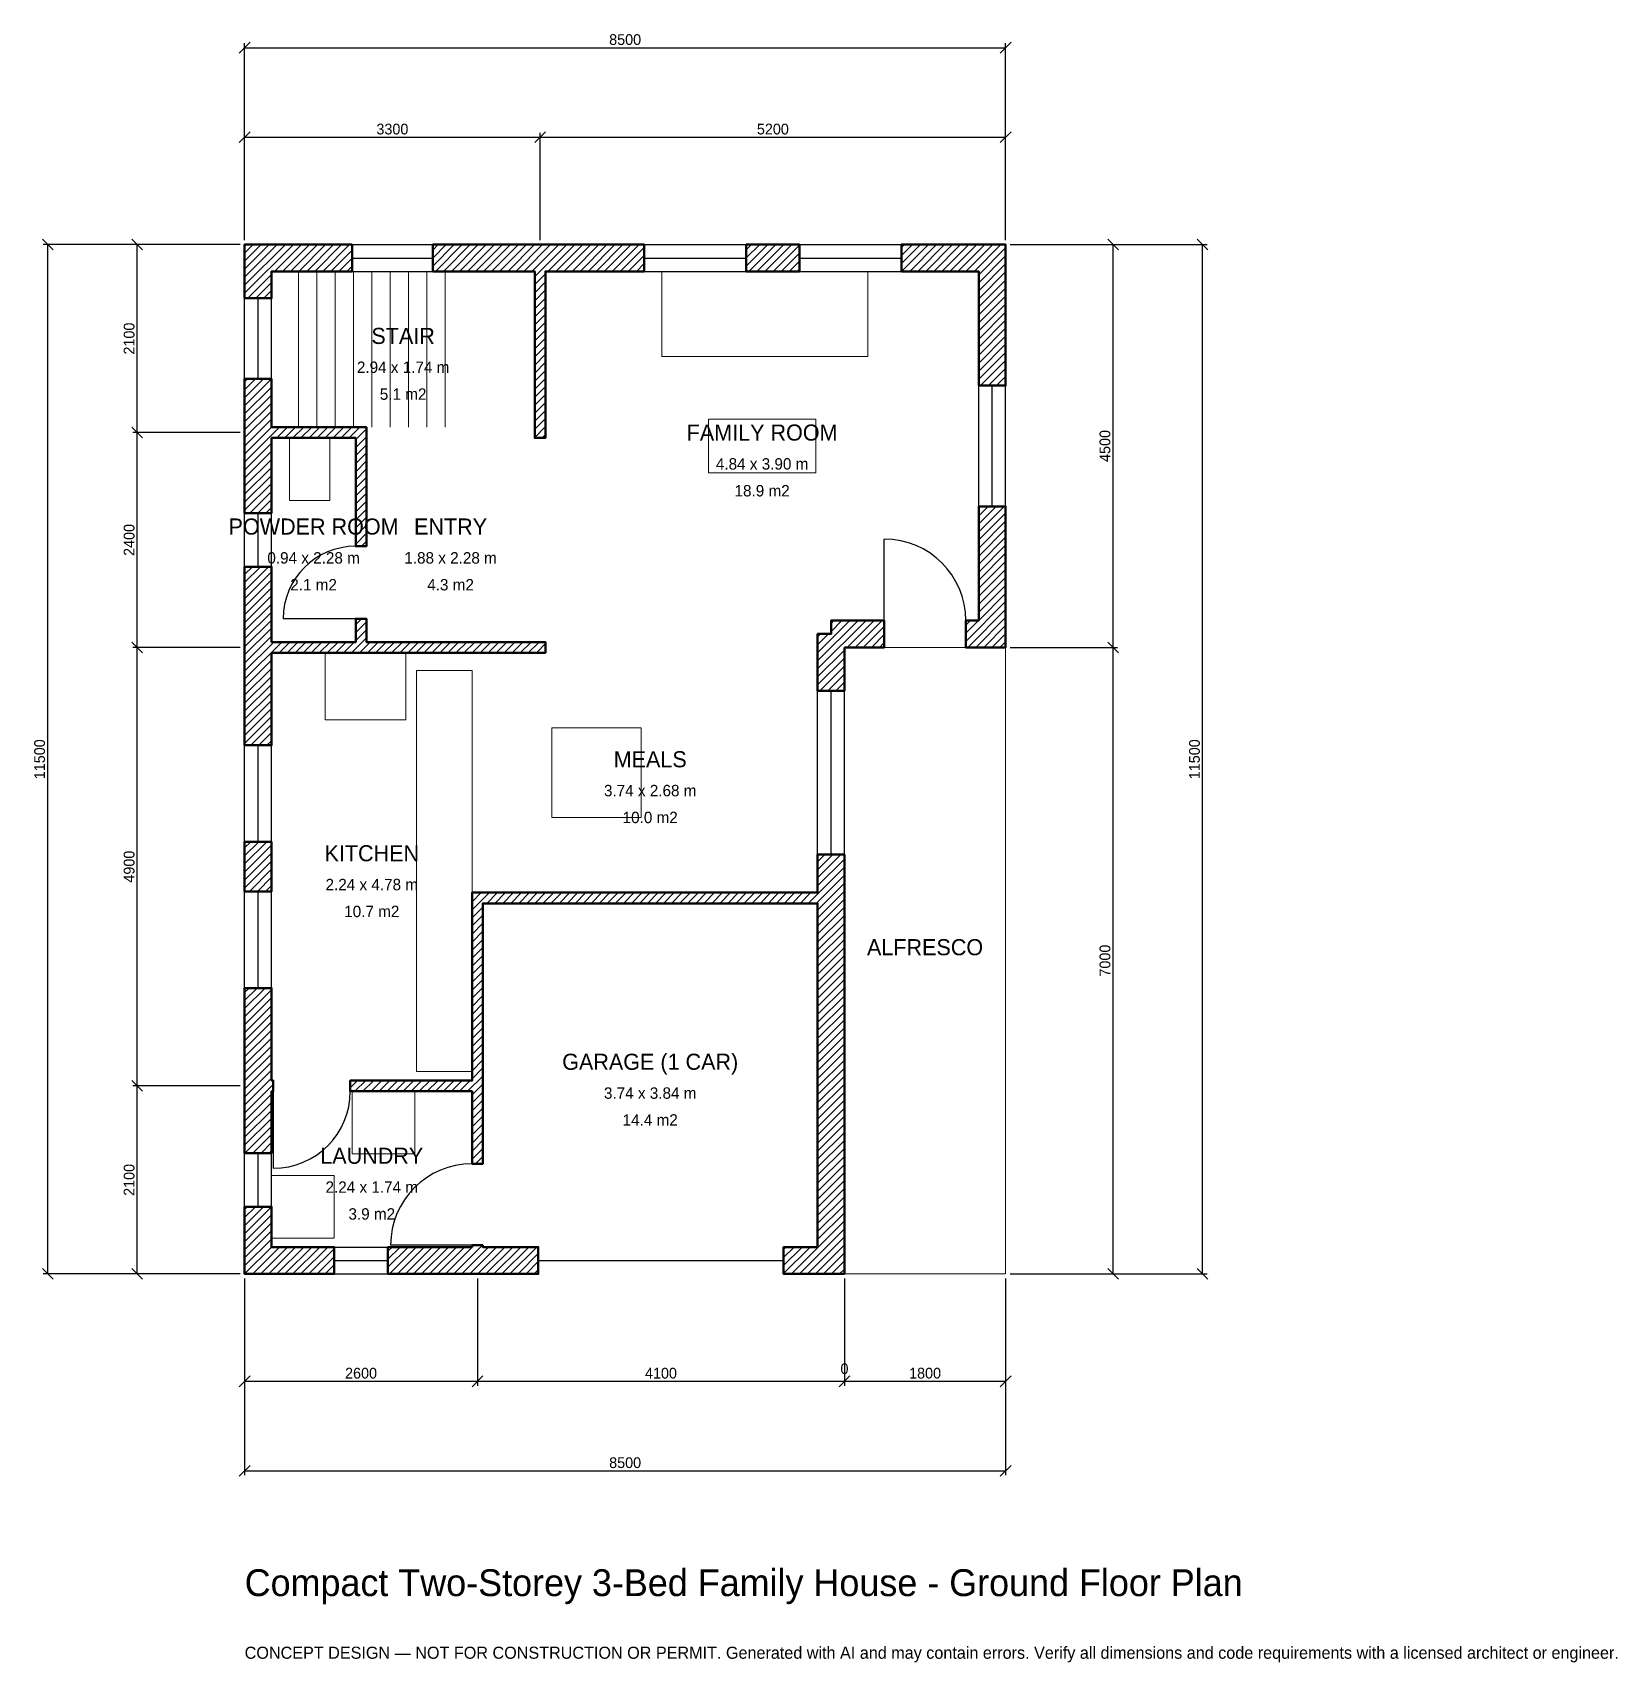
# Model space of a CAD drawing. Header units: millimetres. Extents: x -2369 to 15333, y -4341 to 13869.
import ezdxf
from ezdxf.enums import TextEntityAlignment as Align

# ---------------------------------------------------------------- set-up
doc = ezdxf.new("R2010")
doc.units = ezdxf.units.MM
doc.linetypes.add('DASHED', pattern=[1.524, 1.27, -0.254])
for name, color, linetype, lineweight in [('A-ANNO-DIMS', 1, 'Continuous', 13), ('A-ANNO-TEXT', 7, 'Continuous', 18), ('A-AREA-IDEN', 7, 'Continuous', 18), ('A-DOOR', 2, 'Continuous', 25), ('A-FLOR-FIXT', 9, 'Continuous', 13), ('A-FLOR-STRS', 3, 'Continuous', 18), ('A-FURN', 9, 'Continuous', 13), ('A-GLAZ', 4, 'Continuous', 25), ('A-SITE-PAVE', 8, 'Continuous', 13), ('A-WALL', 7, 'Continuous', 50), ('A-WALL-PATT', 8, 'Continuous', 13)]:
    doc.layers.add(name, color=color, linetype=linetype, lineweight=lineweight)
doc.dimstyles.new('PLAN', dxfattribs={"dimtxt": 120, "dimasz": 80, "dimexe": 50, "dimexo": 50, "dimgap": 30, "dimtad": 1, "dimdec": 0, "dimtsz": 60, "dimcen": 2.5, "dimclrd": 1, "dimclre": 1, "dimazin": 3, "dimtfac": 1, "dimtmove": 0, "dimatfit": 3})

msp = doc.modelspace()

# ---------------------------------------------------------------- hatches: boundary and pattern name
at = {"layer": 'A-WALL-PATT'}
h = msp.add_hatch(dxfattribs=at)
h.set_pattern_fill('ANSI31', color=8, scale=20)
h.paths.add_polyline_path([(-0.001, 0), (-0.001, 300), (0, 300), (0, 750), (300, 750), (300, 300), (1000, 300), (1000, 0), (300, 0), (300, -0.001), (0, -0.001), (0, 0), (-0.001, 0)])
h.paths.add_polyline_path([(0, 1950), (0, 2040), (-0.001, 2040), (-0.001, 2160), (0, 2160), (0, 2250), (0, 3193.3333), (300, 3193.3333), (300, 2250), (300, 2160), (320, 2160), (320, 2040), (300, 2040), (300, 1950), (300, 1350), (0, 1350), (0, 1950)])
h.paths.add_polyline_path([(0, 4826.6667), (300, 4826.6667), (300, 4273.3333), (0, 4273.3333), (0, 4826.6667)])
h.paths.add_polyline_path([(0, 6850), (0, 6940), (-0.001, 6940), (-0.001, 7060), (0, 7060), (0, 7150), (0, 7900), (300, 7900), (300, 7150), (300, 7060), (1240, 7060), (1240, 7320), (1360, 7320), (1360, 7060), (2540, 7060), (2660, 7060), (3360, 7060), (3360, 6940), (2660, 6940), (2540, 6940), (1360, 6940), (1240, 6940), (300, 6940), (300, 6850), (300, 5906.6667), (0, 5906.6667), (0, 6850)])
h.paths.add_polyline_path([(0, 9250), (0, 9340), (-0.001, 9340), (-0.001, 9460), (0, 9460), (0, 9550), (0, 10000), (300, 10000), (300, 9550), (300, 9460), (1240, 9460), (1360, 9460), (1360, 9340), (1360, 8130), (1240, 8130), (1240, 9340), (300, 9340), (300, 9250), (300, 8500), (0, 8500), (0, 9250)])
h.paths.add_polyline_path([(0, 11200), (-0.001, 11200), (-0.001, 11500), (0, 11500), (0, 11500.001), (300, 11500.001), (300, 11500), (1200, 11500), (1200, 11200), (300, 11200), (300, 10900), (0, 10900), (0, 11200)])
h.paths.add_polyline_path([(3150, 11500), (3240, 11500), (3240, 11500.001), (3360, 11500.001), (3360, 11500), (3450, 11500), (4463.3333, 11500), (4463.3333, 11200), (3450, 11200), (3360, 11200), (3360, 9340), (3240, 9340), (3240, 11200), (3150, 11200), (2100, 11200), (2100, 11500), (3150, 11500)])
h.paths.add_polyline_path([(6196.6667, 11500), (6196.6667, 11200), (5603.3333, 11200), (5603.3333, 11500), (6196.6667, 11500)])
h.paths.add_polyline_path([(8200, 11500), (8200, 11500.001), (8500, 11500.001), (8500, 11500), (8500.001, 11500), (8500.001, 11200), (8500, 11200), (8500, 9925), (8200, 9925), (8200, 11200), (7336.6667, 11200), (7336.6667, 11500), (8200, 11500)])
h.paths.add_polyline_path([(8500, 7300), (8500.001, 7300), (8500.001, 7000), (8500, 7000), (8500, 6999.999), (8200, 6999.999), (8200, 7000), (8055, 7000), (8055, 7300), (8200, 7300), (8200, 8575), (8500, 8575), (8500, 7300)])
h.paths.add_polyline_path([(6700, 7000), (6700, 6515), (6400, 6515), (6400, 7150), (6550, 7150), (6550, 7300), (7145, 7300), (7145, 7000), (6700, 7000)])
h.paths.add_polyline_path([(6700, 4350), (6700, 4260), (6700.001, 4260), (6700.001, 4140), (6700, 4140), (6700, 4050), (6700, 300), (6700.001, 300), (6700.001, 0), (6700, 0), (6700, -0.001), (6400, -0.001), (6400, 0), (6020, 0), (6020, 300), (6400, 300), (6400, 4050), (6400, 4140), (2660, 4140), (2660, 2160), (2660, 2040), (2660, 1230), (2540, 1230), (2540, 2040), (1180, 2040), (1180, 2160), (2540, 2160), (2540, 4140), (2540, 4260), (2660, 4260), (6400, 4260), (6400, 4350), (6400, 4685), (6700, 4685), (6700, 4350)])
h.paths.add_polyline_path([(2750, 0), (2660, 0), (2660, -0.001), (2540, -0.001), (2540, 0), (2450, 0), (1600, 0), (1600, 300), (2450, 300), (2540, 300), (2540, 320), (2660, 320), (2660, 300), (2750, 300), (3280, 300), (3280, 0), (2750, 0)])

# ---------------------------------------------------------------- linework, layer by layer
at = {"layer": 'A-DOOR'}
for p, q in [((7145, 7300), (7145, 8210)), ((1240, 7320), (430, 7320)), ((320, 2040), (320, 1180)), ((2540, 320), (1630, 320))]:
    msp.add_line(p, q, dxfattribs=at)
at = {"layer": 'A-DOOR', "linetype": 'DASHED'}
msp.add_line((3280, 150), (6020, 150), dxfattribs=at)
at = {"layer": 'A-DOOR'}
for centre, radius, start, end in [((7145, 7300), 910, 0, 90), ((1240, 7320), 810, 90, 180), ((320, 2040), 860, 270, 360), ((2540, 320), 910, 90, 180)]:
    msp.add_arc(centre, radius, start, end, dxfattribs=at)
at = {"layer": 'A-FLOR-FIXT'}
for points in [[(500, 8640), (950, 8640), (950, 9340), (500, 9340)], [(1920, 2260), (2540, 2260), (2540, 6740), (1920, 6740)]]:
    msp.add_lwpolyline(points, close=True, dxfattribs=at)
at = {"layer": 'A-FLOR-STRS'}
for p, q in [((600, 9460), (600, 11200)), ((805, 9460), (805, 11200)), ((1010, 9460), (1010, 11200)), ((1215, 9460), (1215, 11200)), ((1420, 9460), (1420, 11200)), ((1625, 9460), (1625, 11200)), ((1830, 9460), (1830, 11200)), ((2035, 9460), (2035, 11200)), ((2240, 9460), (2240, 11200))]:
    msp.add_line(p, q, dxfattribs=at)
at = {"layer": 'A-FURN'}
for points in [[(4660, 10250), (6960, 10250), (6960, 11200), (4660, 11200)], [(5180, 8950), (6380, 8950), (6380, 9550), (5180, 9550)], [(900, 6190), (1800, 6190), (1800, 6940), (900, 6940)], [(3430, 5100), (4430, 5100), (4430, 6100), (3430, 6100)], [(1200, 1340), (1900, 1340), (1900, 2040), (1200, 2040)], [(300, 400), (1000, 400), (1000, 1100), (300, 1100)]]:
    msp.add_lwpolyline(points, close=True, dxfattribs=at)
at = {"layer": 'A-GLAZ'}
for p, q in [((1200, 11500), (2100, 11500)), ((4463.3333, 11500), (5603.3333, 11500)), ((6196.6667, 11500), (7336.6667, 11500)), ((1200, 11350), (2100, 11350)), ((4463.3333, 11350), (5603.3333, 11350)), ((6196.6667, 11350), (7336.6667, 11350)), ((1200, 11200), (2100, 11200)), ((4463.3333, 11200), (5603.3333, 11200)), ((6196.6667, 11200), (7336.6667, 11200)), ((0, 10000), (0, 10900)), ((150, 10000), (150, 10900)), ((300, 10000), (300, 10900)), ((8200, 8575), (8200, 9925)), ((8350, 8575), (8350, 9925)), ((8500, 8575), (8500, 9925)), ((0, 7900), (0, 8500)), ((150, 7900), (150, 8500)), ((300, 7900), (300, 8500)), ((6400, 4685), (6400, 6515)), ((6550, 4685), (6550, 6515)), ((6700, 4685), (6700, 6515)), ((0, 4826.6667), (0, 5906.6667)), ((150, 4826.6667), (150, 5906.6667)), ((300, 4826.6667), (300, 5906.6667)), ((0, 3193.3333), (0, 4273.3333)), ((150, 3193.3333), (150, 4273.3333)), ((300, 3193.3333), (300, 4273.3333)), ((0, 750), (0, 1350)), ((150, 750), (150, 1350)), ((300, 750), (300, 1350)), ((1000, 300), (1600, 300)), ((1000, 150), (1600, 150)), ((1000, 0), (1600, 0))]:
    msp.add_line(p, q, dxfattribs=at)
at = {"layer": 'A-SITE-PAVE', "linetype": 'DASHED'}
msp.add_lwpolyline([(6700, 0), (8500, 0), (8500, 7000), (6700, 7000)], close=True, dxfattribs=at)
at = {"layer": 'A-WALL'}
for points in [[(0, 11200), (-0.001, 11200), (-0.001, 11500), (0, 11500), (0, 11500.001), (300, 11500.001), (300, 11500), (1200, 11500), (1200, 11200), (300, 11200), (300, 10900), (0, 10900), (0, 11200)], [(3150, 11500), (3240, 11500), (3240, 11500.001), (3360, 11500.001), (3360, 11500), (3450, 11500), (4463.3333, 11500), (4463.3333, 11200), (3450, 11200), (3360, 11200), (3360, 9340), (3240, 9340), (3240, 11200), (3150, 11200), (2100, 11200), (2100, 11500), (3150, 11500)], [(6196.6667, 11500), (6196.6667, 11200), (5603.3333, 11200), (5603.3333, 11500), (6196.6667, 11500)], [(8200, 11500), (8200, 11500.001), (8500, 11500.001), (8500, 11500), (8500.001, 11500), (8500.001, 11200), (8500, 11200), (8500, 9925), (8200, 9925), (8200, 11200), (7336.6667, 11200), (7336.6667, 11500), (8200, 11500)], [(0, 9250), (0, 9340), (-0.001, 9340), (-0.001, 9460), (0, 9460), (0, 9550), (0, 10000), (300, 10000), (300, 9550), (300, 9460), (1240, 9460), (1360, 9460), (1360, 9340), (1360, 8130), (1240, 8130), (1240, 9340), (300, 9340), (300, 9250), (300, 8500), (0, 8500), (0, 9250)], [(8500, 7300), (8500.001, 7300), (8500.001, 7000), (8500, 7000), (8500, 6999.999), (8200, 6999.999), (8200, 7000), (8055, 7000), (8055, 7300), (8200, 7300), (8200, 8575), (8500, 8575), (8500, 7300)], [(0, 6850), (0, 6940), (-0.001, 6940), (-0.001, 7060), (0, 7060), (0, 7150), (0, 7900), (300, 7900), (300, 7150), (300, 7060), (1240, 7060), (1240, 7320), (1360, 7320), (1360, 7060), (2540, 7060), (2660, 7060), (3360, 7060), (3360, 6940), (2660, 6940), (2540, 6940), (1360, 6940), (1240, 6940), (300, 6940), (300, 6850), (300, 5906.6667), (0, 5906.6667), (0, 6850)], [(6700, 7000), (6700, 6515), (6400, 6515), (6400, 7150), (6550, 7150), (6550, 7300), (7145, 7300), (7145, 7000), (6700, 7000)], [(0, 4826.6667), (300, 4826.6667), (300, 4273.3333), (0, 4273.3333), (0, 4826.6667)], [(6700, 4350), (6700, 4260), (6700.001, 4260), (6700.001, 4140), (6700, 4140), (6700, 4050), (6700, 300), (6700.001, 300), (6700.001, 0), (6700, 0), (6700, -0.001), (6400, -0.001), (6400, 0), (6020, 0), (6020, 300), (6400, 300), (6400, 4050), (6400, 4140), (2660, 4140), (2660, 2160), (2660, 2040), (2660, 1230), (2540, 1230), (2540, 2040), (1180, 2040), (1180, 2160), (2540, 2160), (2540, 4140), (2540, 4260), (2660, 4260), (6400, 4260), (6400, 4350), (6400, 4685), (6700, 4685), (6700, 4350)], [(0, 1950), (0, 2040), (-0.001, 2040), (-0.001, 2160), (0, 2160), (0, 2250), (0, 3193.3333), (300, 3193.3333), (300, 2250), (300, 2160), (320, 2160), (320, 2040), (300, 2040), (300, 1950), (300, 1350), (0, 1350), (0, 1950)], [(-0.001, 0), (-0.001, 300), (0, 300), (0, 750), (300, 750), (300, 300), (1000, 300), (1000, 0), (300, 0), (300, -0.001), (0, -0.001), (0, 0), (-0.001, 0)], [(2750, 0), (2660, 0), (2660, -0.001), (2540, -0.001), (2540, 0), (2450, 0), (1600, 0), (1600, 300), (2450, 300), (2540, 300), (2540, 320), (2660, 320), (2660, 300), (2750, 300), (3280, 300), (3280, 0), (2750, 0)]]:
    msp.add_lwpolyline(points, close=True, dxfattribs=at)

# ---------------------------------------------------------------- texts
at = {"layer": 'A-ANNO-TEXT'}
for s, height, p in [('Compact Two-Storey 3-Bed Family House - Ground Floor Plan', 300, (0, -3600)), ('CONCEPT DESIGN — NOT FOR CONSTRUCTION OR PERMIT. Generated with AI and may contain errors. Verify all dimensions and code requirements with a licensed architect or engineer.', 135, (0, -4300))]:
    msp.add_text(s, height=height, dxfattribs=at).set_placement(p)
at = {"layer": 'A-AREA-IDEN'}
for s, height, p in [('STAIR', 180, (1770, 10480)), ('2.94 x 1.74 m', 127.5, (1770, 10130)), ('5.1 m2', 127.5, (1770, 9830)), ('FAMILY ROOM', 180, (5780, 9400)), ('4.84 x 3.90 m', 127.5, (5780, 9050)), ('18.9 m2', 127.5, (5780, 8750)), ('POWDER ROOM', 180, (770, 8350)), ('ENTRY', 180, (2300, 8350)), ('0.94 x 2.28 m', 127.5, (770, 8000)), ('1.88 x 2.28 m', 127.5, (2300, 8000)), ('2.1 m2', 127.5, (770, 7700)), ('4.3 m2', 127.5, (2300, 7700)), ('MEALS', 180, (4530, 5750)), ('3.74 x 2.68 m', 127.5, (4530, 5400)), ('10.0 m2', 127.5, (4530, 5100)), ('KITCHEN', 180, (1420, 4700)), ('2.24 x 4.78 m', 127.5, (1420, 4350)), ('10.7 m2', 127.5, (1420, 4050)), ('ALFRESCO', 180, (7600, 3650)), ('GARAGE (1 CAR)', 180, (4530, 2370)), ('3.74 x 3.84 m', 127.5, (4530, 2020)), ('14.4 m2', 127.5, (4530, 1720)), ('LAUNDRY', 180, (1420, 1320)), ('2.24 x 1.74 m', 127.5, (1420, 970)), ('3.9 m2', 127.5, (1420, 670))]:
    msp.add_text(s, height=height, dxfattribs=at).set_placement(p, align=Align.MIDDLE_CENTER)

# ---------------------------------------------------------------- dimensions: what is measured, and where the dimension line sits
at = {"layer": 'A-ANNO-DIMS'}
for base, p1, p2, text in [((0, 13700), (0, 11500), (8500, 11500), '8500'), ((0, 12700), (0, 11500), (3300, 11500), '3300'), ((3300, 12700), (3300, 11500), (8500, 11500), '5200'), ((0, -1200), (0, 0), (2600, 0), '2600'), ((0, -2200), (0, 0), (8500, 0), '8500'), ((2600, -1200), (2600, 0), (6700, 0), '4100'), ((6700, -1200), (6700, 0), (6700, 0), '0'), ((6700, -1200), (6700, 0), (8500, 0), '1800')]:
    msp.add_linear_dim(base=base, p1=p1, p2=p2, text=text, dimstyle='PLAN', dxfattribs=at).render()
for base, p1, p2, text in [((-2200, 0), (0, 0), (0, 11500), '11500'), ((-1200, 9400), (0, 9400), (0, 11500), '2100'), ((9700, 7000), (8500, 7000), (8500, 11500), '4500'), ((10700, 0), (8500, 0), (8500, 11500), '11500'), ((-1200, 7000), (0, 7000), (0, 9400), '2400'), ((-1200, 2100), (0, 2100), (0, 7000), '4900'), ((9700, 0), (8500, 0), (8500, 7000), '7000'), ((-1200, 0), (0, 0), (0, 2100), '2100')]:
    msp.add_linear_dim(base=base, p1=p1, p2=p2, angle=90, text=text, dimstyle='PLAN', dxfattribs=at).render()

doc.saveas('drawing.dxf')
